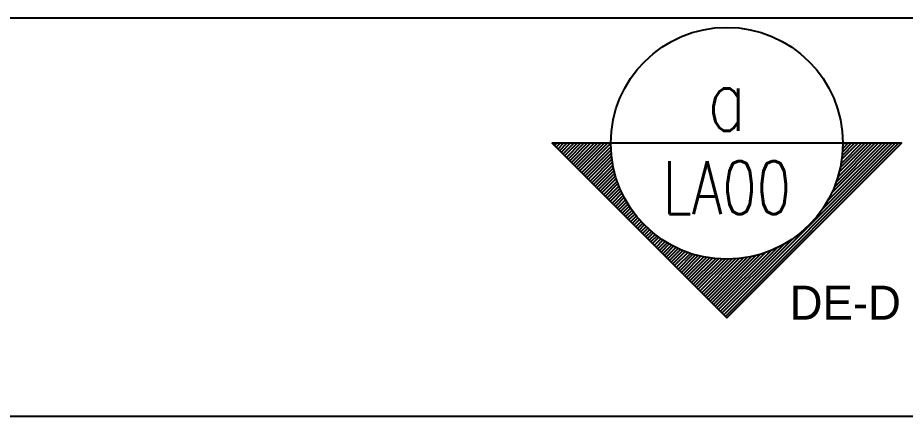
# Model space of a CAD drawing. Header units: inches. Extents: x -2548 to -2391, y 2200 to 2352.
# Drawn here: x -2521.57 to -2511.14, y 2313.64 to 2318.32 of the extents above; entities that cross this region are included whole.
import ezdxf
from ezdxf.enums import TextEntityAlignment as Align

# ---------------------------------------------------------------- set-up
doc = ezdxf.new("R2010")
doc.units = ezdxf.units.IN
doc.header["$MEASUREMENT"] = 0
doc.layers.add('4', color=4, linetype='Continuous')
doc.layers.add('VPORTS', color=7, linetype='Continuous')
doc.styles.add('Rs75', font='romans.shx', dxfattribs={"width": 0.75})

# ---------------------------------------------------------------- blocks, each defined once
blk = doc.blocks.new('*X102')
at = {"color": 0}
for p, q in [((16881.142, 29879.825), (16883.857, 29882.54)), ((16881.195, 29879.825), (16883.883, 29882.513)), ((16881.248, 29879.825), (16883.91, 29882.487)), ((16882.788, 29881.312), (16883.936, 29882.46)), ((16882.933, 29881.404), (16883.963, 29882.434)), ((16883.045, 29881.463), (16883.989, 29882.407)), ((16883.141, 29881.506), (16884.016, 29882.381)), ((16883.227, 29881.539), (16884.042, 29882.354)), ((16883.306, 29881.565), (16884.069, 29882.328)), ((16883.38, 29881.586), (16884.096, 29882.301)), ((16883.45, 29881.602), (16884.122, 29882.275)), ((16883.516, 29881.615), (16884.149, 29882.248)), ((16883.579, 29881.625), (16884.175, 29882.221)), ((16883.639, 29881.633), (16884.202, 29882.195)), ((16883.698, 29881.638), (16884.228, 29882.168)), ((16883.754, 29881.642), (16884.255, 29882.142)), ((16883.809, 29881.643), (16884.281, 29882.115)), ((16883.862, 29881.643), (16884.308, 29882.089)), ((16883.913, 29881.642), (16884.334, 29882.062)), ((16883.964, 29881.639), (16884.361, 29882.036)), ((16884.013, 29881.635), (16884.387, 29882.009)), ((16884.06, 29881.629), (16884.414, 29881.983)), ((16884.107, 29881.623), (16884.44, 29881.956)), ((16884.152, 29881.615), (16884.467, 29881.93)), ((16884.197, 29881.607), (16884.493, 29881.903)), ((16884.241, 29881.598), (16884.52, 29881.877)), ((16884.283, 29881.587), (16884.546, 29881.85)), ((16884.325, 29881.576), (16884.573, 29881.824)), ((16884.366, 29881.564), (16884.599, 29881.797)), ((16884.406, 29881.551), (16884.626, 29881.771)), ((16884.446, 29881.538), (16884.652, 29881.744)), ((16884.485, 29881.523), (16884.679, 29881.718)), ((16884.523, 29881.508), (16884.705, 29881.691)), ((16884.56, 29881.493), (16884.732, 29881.665)), ((16884.597, 29881.476), (16884.758, 29881.638)), ((16884.632, 29881.459), (16884.785, 29881.612)), ((16884.668, 29881.441), (16884.811, 29881.585)), ((16884.702, 29881.423), (16884.838, 29881.559)), ((16884.737, 29881.404), (16884.865, 29881.532)), ((16884.77, 29881.385), (16884.891, 29881.506)), ((16884.803, 29881.364), (16884.918, 29881.479)), ((16884.835, 29881.344), (16884.944, 29881.453)), ((16884.867, 29881.322), (16884.971, 29881.426)), ((16884.898, 29881.3), (16884.997, 29881.399)), ((16884.928, 29881.278), (16885.024, 29881.373)), ((16884.958, 29881.255), (16885.05, 29881.346)), ((16884.988, 29881.231), (16885.077, 29881.32)), ((16885.017, 29881.207), (16885.103, 29881.293)), ((16885.045, 29881.182), (16885.13, 29881.267)), ((16885.073, 29881.157), (16885.156, 29881.24)), ((16885.1, 29881.131), (16885.183, 29881.214)), ((16885.127, 29881.105), (16885.209, 29881.187)), ((16885.153, 29881.078), (16885.236, 29881.161)), ((16885.178, 29881.05), (16885.262, 29881.134)), ((16885.203, 29881.022), (16885.289, 29881.108)), ((16885.228, 29880.994), (16885.315, 29881.081)), ((16885.252, 29880.965), (16885.342, 29881.055)), ((16885.275, 29880.935), (16885.368, 29881.028)), ((16885.298, 29880.905), (16885.395, 29881.002)), ((16881.301, 29879.825), (16882.349, 29880.872)), ((16885.32, 29880.874), (16885.421, 29880.975)), ((16885.342, 29880.843), (16885.448, 29880.949)), ((16885.363, 29880.811), (16885.474, 29880.922)), ((16885.383, 29880.778), (16885.501, 29880.896)), ((16885.403, 29880.745), (16885.527, 29880.869)), ((16885.423, 29880.711), (16885.554, 29880.843)), ((16881.355, 29879.825), (16882.256, 29880.727)), ((16885.441, 29880.677), (16885.58, 29880.816)), ((16885.459, 29880.642), (16885.607, 29880.79)), ((16885.477, 29880.606), (16885.633, 29880.763)), ((16885.494, 29880.57), (16885.66, 29880.737)), ((16885.51, 29880.533), (16885.687, 29880.71)), ((16881.408, 29879.825), (16882.197, 29880.615)), ((16885.525, 29880.496), (16885.713, 29880.684)), ((16885.54, 29880.457), (16885.74, 29880.657)), ((16885.554, 29880.418), (16885.766, 29880.631)), ((16885.567, 29880.378), (16885.793, 29880.604)), ((16885.579, 29880.338), (16885.819, 29880.577)), ((16881.461, 29879.825), (16882.154, 29880.519)), ((16881.514, 29879.825), (16882.121, 29880.433)), ((16885.591, 29880.296), (16885.846, 29880.551)), ((16885.602, 29880.254), (16885.872, 29880.524)), ((16885.612, 29880.211), (16885.899, 29880.498)), ((16885.621, 29880.167), (16885.925, 29880.471)), ((16885.629, 29880.122), (16885.952, 29880.445)), ((16881.567, 29879.825), (16882.095, 29880.354)), ((16885.636, 29880.076), (16885.978, 29880.418)), ((16885.642, 29880.029), (16886.005, 29880.392)), ((16885.647, 29879.981), (16886.031, 29880.365)), ((16885.65, 29879.931), (16886.058, 29880.339)), ((16885.65, 29879.825), (16886.111, 29880.286)), ((16885.652, 29879.88), (16886.084, 29880.312)), ((16881.62, 29879.825), (16882.075, 29880.28)), ((16881.673, 29879.825), (16882.058, 29880.211)), ((16885.703, 29879.825), (16886.137, 29880.259)), ((16885.756, 29879.825), (16886.164, 29880.233)), ((16885.809, 29879.825), (16886.19, 29880.206)), ((16885.862, 29879.825), (16886.217, 29880.18)), ((16885.915, 29879.825), (16886.243, 29880.153)), ((16881.726, 29879.825), (16882.045, 29880.145)), ((16881.779, 29879.825), (16882.035, 29880.081)), ((16881.832, 29879.825), (16882.027, 29880.021)), ((16885.968, 29879.825), (16886.27, 29880.127)), ((16886.021, 29879.825), (16886.296, 29880.1)), ((16886.074, 29879.825), (16886.323, 29880.074)), ((16886.127, 29879.825), (16886.349, 29880.047)), ((16886.181, 29879.825), (16886.376, 29880.021)), ((16881.885, 29879.825), (16882.022, 29879.962)), ((16881.938, 29879.825), (16882.019, 29879.906)), ((16886.234, 29879.825), (16886.402, 29879.994)), ((16886.287, 29879.825), (16886.429, 29879.968)), ((16886.34, 29879.825), (16886.455, 29879.941)), ((16886.393, 29879.825), (16886.482, 29879.915)), ((16886.446, 29879.825), (16886.509, 29879.888)), ((16881.991, 29879.825), (16882.017, 29879.851)), ((16886.499, 29879.825), (16886.535, 29879.862))]:
    blk.add_line(p, q, dxfattribs=at)
blk = doc.blocks.new('DE-D')
at = {"color": 2}
blk.add_line((2.727, 0), (-2.727, 0), dxfattribs=at)
at = {"color": 1}
blk.add_lwpolyline([(-2.727, 0), (-4.105, 0), (0, -4.105), (4.105, 0), (2.727, 0)], dxfattribs=at)
blk.add_circle((0, 0), 2.727, dxfattribs=at)
at = {"color": 9, "xscale": 1.5, "yscale": 1.5, "zscale": 1.5, "rotation": 180}
blk.add_blockref('*X102', (25325.752, 44819.738), dxfattribs=at)
at = {"color": 4, "style": 'Rs75', "width": 0.75}
blk.add_attdef('NO', text='', height=1.5, dxfattribs=at).set_placement((0, 1.042), align=Align.MIDDLE)
at = {"color": 2, "style": 'Rs75', "width": 0.75}
blk.add_attdef('NOOO', text='', height=1.25, dxfattribs=at).set_placement((0, -1.042), align=Align.MIDDLE)

msp = doc.modelspace()

# ---------------------------------------------------------------- linework, layer by layer
for p, q in [((-2547.27235, 2318.32397), (-2476.47077, 2318.32397)), ((-2547.27235, 2313.63589), (-2476.47077, 2313.63589))]:
    msp.add_line(p, q)

# ---------------------------------------------------------------- block references
at = {"layer": 'VPORTS', "xscale": 0.5, "yscale": 0.5, "zscale": 0.5}
msp.add_blockref('DE-D', (-2513.23873, 2316.84677), dxfattribs=at).add_auto_attribs({'NOOO': 'LA00', 'NO': 'a'})

# ---------------------------------------------------------------- texts
at = {"layer": '4'}
msp.add_text('DE-D', height=0.4, dxfattribs=at).set_placement((-2512.50032, 2314.77244))

doc.saveas('drawing.dxf')
